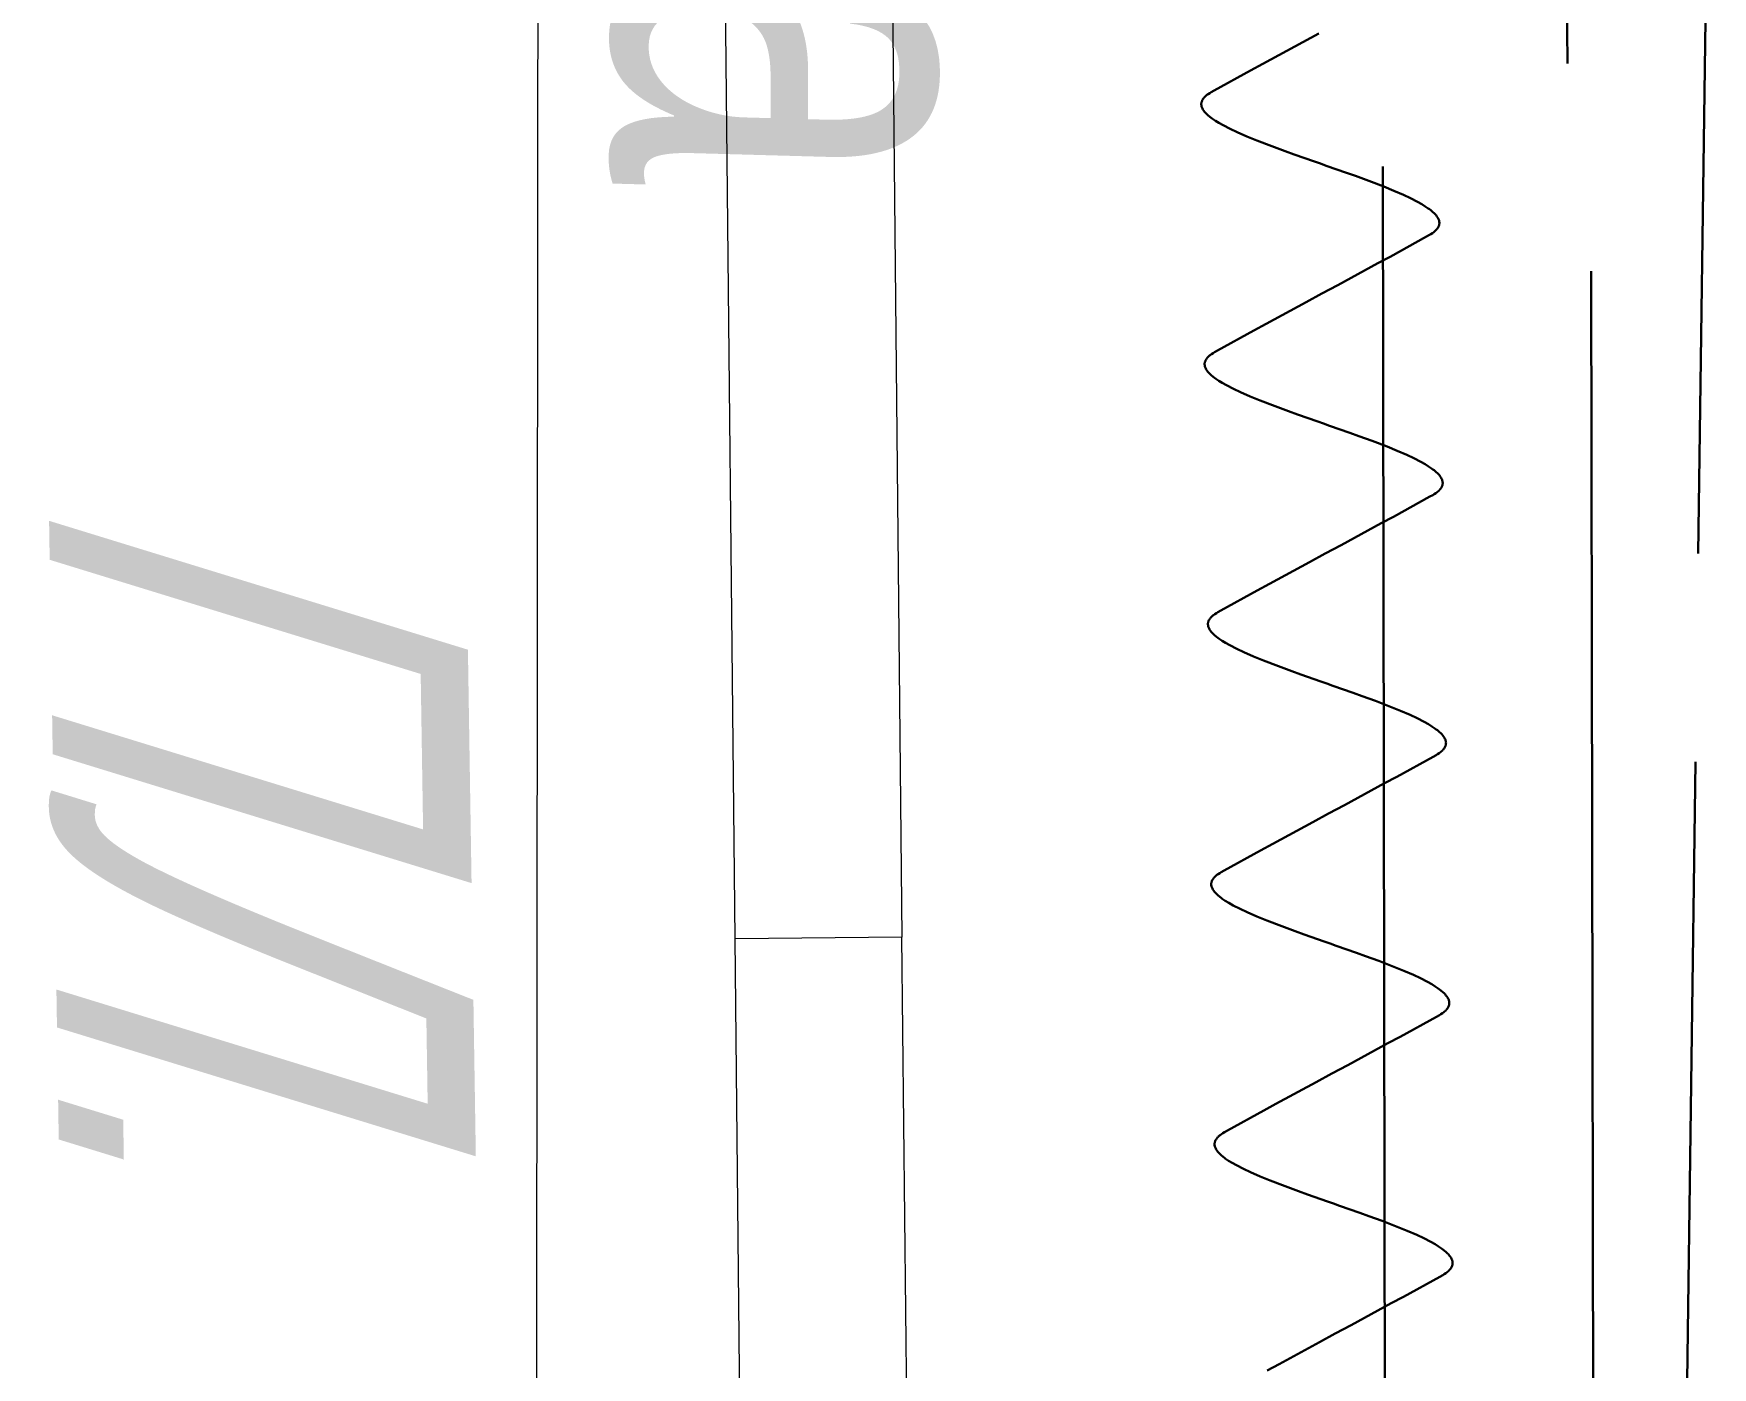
# Model space of a CAD drawing. Extents: x 10098 to 11902, y 8648 to 10202.
# Drawn here: x 11779.195 to 11783.223, y 8796.337 to 8799.538 of the extents above; entities that cross this region are included whole.
import ezdxf

# ---------------------------------------------------------------- set-up
doc = ezdxf.new("R2010")
doc.units = 0
for name, color, linetype in [('20_Строения', 7, 'Continuous'), ('23_Ограждения', 7, 'Continuous'), ('52_Топонимика', 7, 'Continuous')]:
    doc.layers.add(name, color=color, linetype=linetype)
doc.layers.add('7_Электрокабели', color=1, linetype='Continuous', lineweight=30)
doc.styles.add('mggt', font='russian_1251.shx', dxfattribs={"width": 0.75, "oblique": 18, "height": 1})

msp = doc.modelspace()

# ---------------------------------------------------------------- linework, layer by layer
at = {"layer": '20_Строения', "color": 8, "linetype": 'Continuous', "lineweight": 15}
msp.add_lwpolyline([(11780.4008, 8794.619), (11780.4055, 8799.919), (11779.1478, 8799.919)], dxfattribs=at)
at = {"layer": '23_Ограждения', "color": 8, "linetype": 'Continuous', "lineweight": 15}
for p, q in [((11780.878, 8797.366), (11780.838, 8801.365)), ((11781.238, 8801.369), (11781.278, 8797.37)), ((11781.278, 8797.37), (11780.878, 8797.366)), ((11781.299, 8795.37), (11781.278, 8797.37)), ((11780.899, 8795.366), (11780.878, 8797.366))]:
    msp.add_line(p, q, dxfattribs=at)
at = {"layer": '7_Электрокабели', "color": 8, "linetype": 'Continuous', "lineweight": 30}
for p, q in [((11782.8393, 8803.1074), (11782.8755, 8799.4661)), ((11783.1889, 8798.2904), (11783.223, 8800.831)), ((11782.144, 8799.4651), (11782.2405, 8799.5175)), ((11782.2405, 8799.5175), (11782.2783, 8799.5379)), ((11782.1149, 8799.4495), (11782.144, 8799.4651)), ((11782.0277, 8799.4014), (11782.1149, 8799.4495)), ((11782.0002, 8799.3802), (11782.001, 8799.3814)), ((11782.001, 8799.3814), (11782.0017, 8799.3823)), ((11782.0017, 8799.3823), (11782.0027, 8799.3835)), ((11782.0027, 8799.3835), (11782.0038, 8799.3849)), ((11782.0038, 8799.3849), (11782.0049, 8799.386)), ((11782.0049, 8799.386), (11782.0059, 8799.387)), ((11782.0059, 8799.387), (11782.0084, 8799.3892)), ((11782.0084, 8799.3892), (11782.0102, 8799.3906)), ((11782.0102, 8799.3906), (11782.013, 8799.3927)), ((11782.013, 8799.3927), (11782.0169, 8799.3952)), ((11782.0169, 8799.3952), (11782.0206, 8799.3974)), ((11782.0206, 8799.3974), (11782.0277, 8799.4014)), ((11781.9967, 8799.37), (11781.9968, 8799.3708)), ((11781.9967, 8799.368), (11781.9967, 8799.37)), ((11781.9968, 8799.3662), (11781.9967, 8799.368)), ((11781.9968, 8799.3708), (11781.9969, 8799.372)), ((11781.9972, 8799.3641), (11781.9968, 8799.3662)), ((11781.9969, 8799.372), (11781.9972, 8799.373)), ((11781.9972, 8799.373), (11781.9975, 8799.3741)), ((11781.9975, 8799.3628), (11781.9972, 8799.3641)), ((11781.9975, 8799.3741), (11781.9979, 8799.3753)), ((11781.998, 8799.3612), (11781.9975, 8799.3628)), ((11781.9979, 8799.3753), (11781.9984, 8799.3768)), ((11781.9986, 8799.3597), (11781.998, 8799.3612)), ((11781.9984, 8799.3768), (11781.9991, 8799.3783)), ((11781.9993, 8799.3582), (11781.9986, 8799.3597)), ((11781.9991, 8799.3783), (11782.0002, 8799.3802)), ((11782.0005, 8799.356), (11781.9993, 8799.3582)), ((11782.0026, 8799.3527), (11782.0005, 8799.356)), ((11782.0047, 8799.3502), (11782.0026, 8799.3527)), ((11782.0069, 8799.3475), (11782.0047, 8799.3502)), ((11782.0092, 8799.3452), (11782.0069, 8799.3475)), ((11782.0122, 8799.3423), (11782.0092, 8799.3452)), ((11782.0173, 8799.3381), (11782.0122, 8799.3423)), ((11782.0202, 8799.3358), (11782.0173, 8799.3381)), ((11782.0232, 8799.3336), (11782.0202, 8799.3358)), ((11782.0305, 8799.3287), (11782.0232, 8799.3336)), ((11782.0389, 8799.3235), (11782.0305, 8799.3287)), ((11782.049, 8799.3179), (11782.0389, 8799.3235)), ((11782.0659, 8799.3091), (11782.049, 8799.3179)), ((11782.0827, 8799.3012), (11782.0659, 8799.3091)), ((11782.106, 8799.2912), (11782.0827, 8799.3012)), ((11782.1301, 8799.2814), (11782.106, 8799.2912)), ((11782.1658, 8799.2677), (11782.1301, 8799.2814)), ((11782.1981, 8799.2558), (11782.1658, 8799.2677)), ((11782.2196, 8799.2481), (11782.1981, 8799.2558)), ((11782.2679, 8799.231), (11782.2196, 8799.2481)), ((11782.2823, 8799.226), (11782.2679, 8799.231)), ((11782.2823, 8799.226), (11782.2966, 8799.2209)), ((11782.2966, 8799.2209), (11782.3449, 8799.2039)), ((11782.3449, 8799.2039), (11782.3664, 8799.1962)), ((11782.3664, 8799.1962), (11782.3988, 8799.1843)), ((11782.3988, 8799.1843), (11782.4344, 8799.1706)), ((11782.4319, 8799.2193), (11782.4381, 8795.6564)), ((11782.4344, 8799.1706), (11782.4586, 8799.1608)), ((11782.4586, 8799.1608), (11782.4818, 8799.1508)), ((11782.4818, 8799.1508), (11782.4986, 8799.1429)), ((11782.4986, 8799.1429), (11782.5155, 8799.1341)), ((11782.5155, 8799.1341), (11782.5257, 8799.1284)), ((11782.5257, 8799.1284), (11782.5341, 8799.1233)), ((11782.5341, 8799.1233), (11782.5413, 8799.1184)), ((11782.5413, 8799.1184), (11782.5443, 8799.1162)), ((11782.5443, 8799.1162), (11782.5473, 8799.1139)), ((11782.5473, 8799.1139), (11782.5523, 8799.1096)), ((11782.5523, 8799.1096), (11782.5554, 8799.1067)), ((11782.5554, 8799.1067), (11782.5576, 8799.1044)), ((11782.5576, 8799.1044), (11782.5599, 8799.1018)), ((11782.5599, 8799.1018), (11782.5619, 8799.0992)), ((11782.5619, 8799.0992), (11782.564, 8799.096)), ((11782.5515, 8799.0593), (11782.5476, 8799.0567)), ((11782.5544, 8799.0614), (11782.5515, 8799.0593)), ((11782.5561, 8799.0628), (11782.5544, 8799.0614)), ((11782.5586, 8799.065), (11782.5561, 8799.0628)), ((11782.5596, 8799.066), (11782.5586, 8799.065)), ((11782.5607, 8799.0671), (11782.5596, 8799.066)), ((11782.5619, 8799.0684), (11782.5607, 8799.0671)), ((11782.5628, 8799.0696), (11782.5619, 8799.0684)), ((11782.5635, 8799.0706), (11782.5628, 8799.0696)), ((11782.5643, 8799.0718), (11782.5635, 8799.0706)), ((11782.564, 8799.096), (11782.5652, 8799.0938)), ((11782.5654, 8799.0737), (11782.5643, 8799.0718)), ((11782.5652, 8799.0938), (11782.5659, 8799.0923)), ((11782.5661, 8799.0752), (11782.5654, 8799.0737)), ((11782.5659, 8799.0923), (11782.5665, 8799.0908)), ((11782.5667, 8799.0766), (11782.5661, 8799.0752)), ((11782.5665, 8799.0908), (11782.567, 8799.0892)), ((11782.5671, 8799.0778), (11782.5667, 8799.0766)), ((11782.567, 8799.0892), (11782.5673, 8799.0879)), ((11782.5673, 8799.079), (11782.5671, 8799.0778)), ((11782.5673, 8799.0879), (11782.5677, 8799.0858)), ((11782.5676, 8799.08), (11782.5673, 8799.079)), ((11782.5677, 8799.0812), (11782.5676, 8799.08)), ((11782.5677, 8799.0858), (11782.5678, 8799.084)), ((11782.5678, 8799.082), (11782.5677, 8799.0812)), ((11782.5678, 8799.084), (11782.5678, 8799.082)), ((11782.5368, 8799.0506), (11782.4496, 8799.0025)), ((11782.544, 8799.0546), (11782.5368, 8799.0506)), ((11782.5476, 8799.0567), (11782.544, 8799.0546)), ((11782.4205, 8798.9869), (11782.324, 8798.9345)), ((11782.4496, 8799.0025), (11782.4205, 8798.9869)), ((11782.9324, 8798.9675), (11782.9387, 8795.3036)), ((11782.2485, 8798.8936), (11782.2862, 8798.914)), ((11782.324, 8798.9345), (11782.2862, 8798.914)), ((11782.152, 8798.8411), (11782.2485, 8798.8936)), ((11782.0357, 8798.7774), (11782.1229, 8798.8256)), ((11782.1229, 8798.8256), (11782.152, 8798.8411)), ((11782.0285, 8798.7734), (11782.0357, 8798.7774)), ((11782.0046, 8798.7441), (11782.0047, 8798.7461)), ((11782.0048, 8798.7422), (11782.0046, 8798.7441)), ((11782.0047, 8798.7468), (11782.0049, 8798.748)), ((11782.0047, 8798.7461), (11782.0047, 8798.7468)), ((11782.0051, 8798.7402), (11782.0048, 8798.7422)), ((11782.0049, 8798.748), (11782.0051, 8798.7491)), ((11782.0051, 8798.7491), (11782.0054, 8798.7502)), ((11782.0055, 8798.7389), (11782.0051, 8798.7402)), ((11782.0054, 8798.7502), (11782.0058, 8798.7514)), ((11782.006, 8798.7372), (11782.0055, 8798.7389)), ((11782.0058, 8798.7514), (11782.0064, 8798.7528)), ((11782.0066, 8798.7357), (11782.006, 8798.7372)), ((11782.0064, 8798.7528), (11782.0071, 8798.7543)), ((11782.0071, 8798.7543), (11782.0082, 8798.7562)), ((11782.0082, 8798.7562), (11782.009, 8798.7575)), ((11782.009, 8798.7575), (11782.0097, 8798.7584)), ((11782.0097, 8798.7584), (11782.0106, 8798.7596)), ((11782.0106, 8798.7596), (11782.0118, 8798.7609)), ((11782.0118, 8798.7609), (11782.0129, 8798.762)), ((11782.0129, 8798.762), (11782.0139, 8798.763)), ((11782.0139, 8798.763), (11782.0164, 8798.7652)), ((11782.0164, 8798.7652), (11782.0181, 8798.7666)), ((11782.0181, 8798.7666), (11782.021, 8798.7688)), ((11782.021, 8798.7688), (11782.0249, 8798.7713)), ((11782.0249, 8798.7713), (11782.0285, 8798.7734)), ((11782.0073, 8798.7343), (11782.0066, 8798.7357)), ((11782.0085, 8798.7321), (11782.0073, 8798.7343)), ((11782.0106, 8798.7288), (11782.0085, 8798.7321)), ((11782.0126, 8798.7262), (11782.0106, 8798.7288)), ((11782.0149, 8798.7236), (11782.0126, 8798.7262)), ((11782.0171, 8798.7213), (11782.0149, 8798.7236)), ((11782.0201, 8798.7184), (11782.0171, 8798.7213)), ((11782.0252, 8798.7141), (11782.0201, 8798.7184)), ((11782.0282, 8798.7118), (11782.0252, 8798.7141)), ((11782.0312, 8798.7097), (11782.0282, 8798.7118)), ((11782.0384, 8798.7048), (11782.0312, 8798.7097)), ((11782.0468, 8798.6996), (11782.0384, 8798.7048)), ((11782.057, 8798.6939), (11782.0468, 8798.6996)), ((11782.0738, 8798.6852), (11782.057, 8798.6939)), ((11782.0906, 8798.6773), (11782.0738, 8798.6852)), ((11782.1139, 8798.6672), (11782.0906, 8798.6773)), ((11782.1381, 8798.6574), (11782.1139, 8798.6672)), ((11782.1737, 8798.6437), (11782.1381, 8798.6574)), ((11782.2061, 8798.6319), (11782.1737, 8798.6437)), ((11782.2276, 8798.6241), (11782.2061, 8798.6319)), ((11782.2759, 8798.6071), (11782.2276, 8798.6241)), ((11782.2902, 8798.602), (11782.2759, 8798.6071)), ((11782.2902, 8798.602), (11782.3046, 8798.597)), ((11782.3046, 8798.597), (11782.3529, 8798.5799)), ((11782.3529, 8798.5799), (11782.3744, 8798.5722)), ((11782.3744, 8798.5722), (11782.4067, 8798.5604)), ((11782.4067, 8798.5604), (11782.4424, 8798.5467)), ((11782.4424, 8798.5467), (11782.4665, 8798.5369)), ((11782.4665, 8798.5369), (11782.4898, 8798.5268)), ((11782.4898, 8798.5268), (11782.5066, 8798.5189)), ((11782.5066, 8798.5189), (11782.5234, 8798.5102)), ((11782.5234, 8798.5102), (11782.5336, 8798.5045)), ((11782.5336, 8798.5045), (11782.542, 8798.4993)), ((11782.542, 8798.4993), (11782.5492, 8798.4944)), ((11782.5492, 8798.4944), (11782.5522, 8798.4922)), ((11782.5522, 8798.4922), (11782.5552, 8798.4899)), ((11782.5552, 8798.4899), (11782.5603, 8798.4857)), ((11782.5603, 8798.4857), (11782.5633, 8798.4828)), ((11782.5633, 8798.4828), (11782.5656, 8798.4805)), ((11782.5656, 8798.4805), (11782.5678, 8798.4779)), ((11782.5678, 8798.4779), (11782.5699, 8798.4753)), ((11782.5699, 8798.4753), (11782.572, 8798.472)), ((11782.572, 8798.472), (11782.5732, 8798.4698)), ((11782.5732, 8798.4698), (11782.5739, 8798.4684)), ((11782.5739, 8798.4684), (11782.5744, 8798.4668)), ((11782.5744, 8798.4668), (11782.5749, 8798.4652)), ((11782.5749, 8798.4652), (11782.5753, 8798.4639)), ((11782.5753, 8798.455), (11782.575, 8798.4539)), ((11782.5753, 8798.4639), (11782.5756, 8798.4618)), ((11782.5755, 8798.4561), (11782.5753, 8798.455)), ((11782.5757, 8798.4573), (11782.5755, 8798.4561)), ((11782.5756, 8798.4618), (11782.5758, 8798.46)), ((11782.5758, 8798.458), (11782.5757, 8798.4573)), ((11782.5758, 8798.46), (11782.5758, 8798.458)), ((11782.5447, 8798.4267), (11782.4576, 8798.3785)), ((11782.5519, 8798.4306), (11782.5447, 8798.4267)), ((11782.5556, 8798.4328), (11782.5519, 8798.4306)), ((11782.5595, 8798.4353), (11782.5556, 8798.4328)), ((11782.5623, 8798.4374), (11782.5595, 8798.4353)), ((11782.5641, 8798.4389), (11782.5623, 8798.4374)), ((11782.5666, 8798.441), (11782.5641, 8798.4389)), ((11782.5676, 8798.442), (11782.5666, 8798.441)), ((11782.5687, 8798.4431), (11782.5676, 8798.442)), ((11782.5698, 8798.4445), (11782.5687, 8798.4431)), ((11782.5708, 8798.4457), (11782.5698, 8798.4445)), ((11782.5715, 8798.4466), (11782.5708, 8798.4457)), ((11782.5723, 8798.4479), (11782.5715, 8798.4466)), ((11782.5734, 8798.4497), (11782.5723, 8798.4479)), ((11782.5741, 8798.4513), (11782.5734, 8798.4497)), ((11782.5746, 8798.4527), (11782.5741, 8798.4513)), ((11782.575, 8798.4539), (11782.5746, 8798.4527)), ((11782.4576, 8798.3785), (11782.4285, 8798.3629)), ((11782.4285, 8798.3629), (11782.332, 8798.3105)), ((11782.332, 8798.3105), (11782.2942, 8798.2901)), ((11782.1599, 8798.2172), (11782.2564, 8798.2696)), ((11782.2564, 8798.2696), (11782.2942, 8798.29)), ((11782.1308, 8798.2016), (11782.1599, 8798.2172)), ((11782.0437, 8798.1535), (11782.1308, 8798.2016)), ((11782.015, 8798.1304), (11782.0161, 8798.1323)), ((11782.0161, 8798.1323), (11782.0169, 8798.1335)), ((11782.0169, 8798.1335), (11782.0176, 8798.1344)), ((11782.0176, 8798.1344), (11782.0186, 8798.1356)), ((11782.0186, 8798.1356), (11782.0197, 8798.137)), ((11782.0197, 8798.137), (11782.0208, 8798.1381)), ((11782.0208, 8798.1381), (11782.0218, 8798.1391)), ((11782.0218, 8798.1391), (11782.0243, 8798.1413)), ((11782.0243, 8798.1413), (11782.0261, 8798.1427)), ((11782.0261, 8798.1427), (11782.0289, 8798.1448)), ((11782.0289, 8798.1448), (11782.0328, 8798.1473)), ((11782.0328, 8798.1473), (11782.0365, 8798.1495)), ((11782.0365, 8798.1495), (11782.0437, 8798.1535)), ((11782.0126, 8798.1221), (11782.0127, 8798.1229)), ((11782.0126, 8798.1201), (11782.0126, 8798.1221)), ((11782.0128, 8798.1183), (11782.0126, 8798.1201)), ((11782.0127, 8798.1229), (11782.0129, 8798.1241)), ((11782.0131, 8798.1162), (11782.0128, 8798.1183)), ((11782.0129, 8798.1241), (11782.0131, 8798.1251)), ((11782.0131, 8798.1251), (11782.0134, 8798.1262)), ((11782.0135, 8798.1149), (11782.0131, 8798.1162)), ((11782.0134, 8798.1262), (11782.0138, 8798.1274)), ((11782.014, 8798.1133), (11782.0135, 8798.1149)), ((11782.0138, 8798.1274), (11782.0143, 8798.1289)), ((11782.0145, 8798.1118), (11782.014, 8798.1133)), ((11782.0143, 8798.1289), (11782.015, 8798.1304)), ((11782.0152, 8798.1103), (11782.0145, 8798.1118)), ((11782.0164, 8798.1081), (11782.0152, 8798.1103)), ((11782.0185, 8798.1048), (11782.0164, 8798.1081)), ((11782.0206, 8798.1023), (11782.0185, 8798.1048)), ((11782.0228, 8798.0996), (11782.0206, 8798.1023)), ((11782.0251, 8798.0973), (11782.0228, 8798.0996)), ((11782.0281, 8798.0944), (11782.0251, 8798.0973)), ((11782.0332, 8798.0902), (11782.0281, 8798.0944)), ((11782.0362, 8798.0879), (11782.0332, 8798.0902)), ((11782.0392, 8798.0857), (11782.0362, 8798.0879)), ((11782.0464, 8798.0808), (11782.0392, 8798.0857)), ((11782.0548, 8798.0757), (11782.0464, 8798.0808)), ((11782.065, 8798.07), (11782.0548, 8798.0757)), ((11782.0818, 8798.0612), (11782.065, 8798.07)), ((11782.0986, 8798.0533), (11782.0818, 8798.0612)), ((11782.1219, 8798.0433), (11782.0986, 8798.0533)), ((11782.146, 8798.0335), (11782.1219, 8798.0433)), ((11782.1817, 8798.0198), (11782.146, 8798.0335)), ((11782.214, 8798.0079), (11782.1817, 8798.0198)), ((11782.2355, 8798.0002), (11782.214, 8798.0079)), ((11782.2838, 8797.9831), (11782.2355, 8798.0002)), ((11782.2982, 8797.9781), (11782.2838, 8797.9831)), ((11782.2982, 8797.9781), (11782.3125, 8797.973)), ((11782.3125, 8797.973), (11782.3608, 8797.956)), ((11782.3608, 8797.956), (11782.3823, 8797.9483)), ((11782.3823, 8797.9483), (11782.4147, 8797.9364)), ((11782.4147, 8797.9364), (11782.4503, 8797.9227)), ((11782.4503, 8797.9227), (11782.4745, 8797.9129)), ((11782.4745, 8797.9129), (11782.4978, 8797.9029)), ((11782.4978, 8797.9029), (11782.5146, 8797.895)), ((11782.5146, 8797.895), (11782.5314, 8797.8862)), ((11782.5314, 8797.8862), (11782.5416, 8797.8805)), ((11782.5416, 8797.8805), (11782.55, 8797.8754)), ((11782.55, 8797.8754), (11782.5572, 8797.8705)), ((11782.5572, 8797.8705), (11782.5602, 8797.8683)), ((11782.5602, 8797.8683), (11782.5632, 8797.866)), ((11782.5632, 8797.866), (11782.5683, 8797.8617)), ((11782.5683, 8797.8617), (11782.5713, 8797.8588)), ((11782.5713, 8797.8588), (11782.5735, 8797.8565)), ((11782.5735, 8797.8565), (11782.5758, 8797.8539)), ((11782.5758, 8797.8539), (11782.5778, 8797.8513)), ((11782.5778, 8797.8513), (11782.5799, 8797.8481)), ((11782.5674, 8797.8114), (11782.5635, 8797.8088)), ((11782.5703, 8797.8135), (11782.5674, 8797.8114)), ((11782.572, 8797.8149), (11782.5703, 8797.8135)), ((11782.5745, 8797.8171), (11782.572, 8797.8149)), ((11782.5755, 8797.8181), (11782.5745, 8797.8171)), ((11782.5766, 8797.8192), (11782.5755, 8797.8181)), ((11782.5778, 8797.8205), (11782.5766, 8797.8192)), ((11782.5787, 8797.8217), (11782.5778, 8797.8205)), ((11782.5794, 8797.8227), (11782.5787, 8797.8217)), ((11782.5802, 8797.8239), (11782.5794, 8797.8227)), ((11782.5799, 8797.8481), (11782.5811, 8797.8459)), ((11782.5813, 8797.8258), (11782.5802, 8797.8239)), ((11782.5811, 8797.8459), (11782.5818, 8797.8444)), ((11782.582, 8797.8273), (11782.5813, 8797.8258)), ((11782.5818, 8797.8444), (11782.5824, 8797.8429)), ((11782.5826, 8797.8287), (11782.582, 8797.8273)), ((11782.5824, 8797.8429), (11782.5829, 8797.8413)), ((11782.583, 8797.8299), (11782.5826, 8797.8287)), ((11782.5829, 8797.8413), (11782.5833, 8797.84)), ((11782.5833, 8797.8311), (11782.583, 8797.8299)), ((11782.5833, 8797.84), (11782.5836, 8797.8379)), ((11782.5835, 8797.8321), (11782.5833, 8797.8311)), ((11782.5837, 8797.8333), (11782.5835, 8797.8321)), ((11782.5836, 8797.8379), (11782.5838, 8797.8361)), ((11782.5838, 8797.8361), (11782.5837, 8797.8341)), ((11782.5837, 8797.8341), (11782.5837, 8797.8333)), ((11782.5527, 8797.8027), (11782.4655, 8797.7546)), ((11782.5599, 8797.8067), (11782.5527, 8797.8027)), ((11782.5635, 8797.8088), (11782.5599, 8797.8067)), ((11783.1261, 8793.6054), (11783.1822, 8797.7904)), ((11782.4365, 8797.739), (11782.3399, 8797.6866)), ((11782.4655, 8797.7546), (11782.4365, 8797.739)), ((11782.2644, 8797.6457), (11782.3022, 8797.6661)), ((11782.3399, 8797.6866), (11782.3022, 8797.6661)), ((11782.1679, 8797.5932), (11782.2644, 8797.6457)), ((11782.0516, 8797.5295), (11782.1388, 8797.5777)), ((11782.1388, 8797.5777), (11782.1679, 8797.5932)), ((11782.0444, 8797.5256), (11782.0516, 8797.5295)), ((11782.0206, 8797.4982), (11782.0207, 8797.4989)), ((11782.0206, 8797.4962), (11782.0206, 8797.4982)), ((11782.0207, 8797.4943), (11782.0206, 8797.4962)), ((11782.0207, 8797.4989), (11782.0208, 8797.5001)), ((11782.0211, 8797.4923), (11782.0207, 8797.4943)), ((11782.0208, 8797.5001), (11782.0211, 8797.5012)), ((11782.0211, 8797.5012), (11782.0213, 8797.5023)), ((11782.0214, 8797.491), (11782.0211, 8797.4923)), ((11782.0213, 8797.5023), (11782.0217, 8797.5035)), ((11782.0219, 8797.4894), (11782.0214, 8797.491)), ((11782.0217, 8797.5035), (11782.0223, 8797.5049)), ((11782.0225, 8797.4878), (11782.0219, 8797.4894)), ((11782.0223, 8797.5049), (11782.023, 8797.5064)), ((11782.0232, 8797.4864), (11782.0225, 8797.4878)), ((11782.023, 8797.5064), (11782.0241, 8797.5083)), ((11782.0241, 8797.5083), (11782.0249, 8797.5096)), ((11782.0249, 8797.5096), (11782.0256, 8797.5105)), ((11782.0256, 8797.5105), (11782.0265, 8797.5117)), ((11782.0265, 8797.5117), (11782.0277, 8797.513)), ((11782.0277, 8797.513), (11782.0288, 8797.5141)), ((11782.0288, 8797.5141), (11782.0298, 8797.5151)), ((11782.0298, 8797.5151), (11782.0323, 8797.5173)), ((11782.0323, 8797.5173), (11782.034, 8797.5188)), ((11782.034, 8797.5188), (11782.0369, 8797.5209)), ((11782.0369, 8797.5209), (11782.0408, 8797.5234)), ((11782.0408, 8797.5234), (11782.0444, 8797.5256)), ((11782.0244, 8797.4842), (11782.0232, 8797.4864)), ((11782.0265, 8797.4809), (11782.0244, 8797.4842)), ((11782.0285, 8797.4783), (11782.0265, 8797.4809)), ((11782.0308, 8797.4757), (11782.0285, 8797.4783)), ((11782.033, 8797.4734), (11782.0308, 8797.4757)), ((11782.0361, 8797.4705), (11782.033, 8797.4734)), ((11782.0411, 8797.4662), (11782.0361, 8797.4705)), ((11782.0441, 8797.4639), (11782.0411, 8797.4662)), ((11782.0471, 8797.4618), (11782.0441, 8797.4639)), ((11782.0543, 8797.4569), (11782.0471, 8797.4618)), ((11782.0627, 8797.4517), (11782.0543, 8797.4569)), ((11782.0729, 8797.446), (11782.0627, 8797.4517)), ((11782.0898, 8797.4373), (11782.0729, 8797.446)), ((11782.1066, 8797.4294), (11782.0898, 8797.4373)), ((11782.1298, 8797.4193), (11782.1066, 8797.4294)), ((11782.154, 8797.4095), (11782.1298, 8797.4193)), ((11782.1896, 8797.3958), (11782.154, 8797.4095)), ((11782.222, 8797.384), (11782.1896, 8797.3958)), ((11782.2435, 8797.3762), (11782.222, 8797.384)), ((11782.2918, 8797.3592), (11782.2435, 8797.3762)), ((11782.3061, 8797.3541), (11782.2918, 8797.3592)), ((11782.3061, 8797.3541), (11782.3205, 8797.3491)), ((11782.3205, 8797.3491), (11782.3688, 8797.332)), ((11782.3688, 8797.332), (11782.3903, 8797.3243)), ((11782.3903, 8797.3243), (11782.4226, 8797.3125)), ((11782.4226, 8797.3125), (11782.4583, 8797.2988)), ((11782.4583, 8797.2988), (11782.4824, 8797.289)), ((11782.4824, 8797.289), (11782.5057, 8797.2789)), ((11782.5057, 8797.2789), (11782.5225, 8797.271)), ((11782.5225, 8797.271), (11782.5394, 8797.2623)), ((11782.5394, 8797.2623), (11782.5495, 8797.2566)), ((11782.5495, 8797.2566), (11782.5579, 8797.2514)), ((11782.5579, 8797.2514), (11782.5652, 8797.2465)), ((11782.5652, 8797.2465), (11782.5682, 8797.2443)), ((11782.5682, 8797.2443), (11782.5711, 8797.242)), ((11782.5711, 8797.242), (11782.5762, 8797.2378)), ((11782.5762, 8797.2378), (11782.5792, 8797.2349)), ((11782.5792, 8797.2349), (11782.5815, 8797.2326)), ((11782.5815, 8797.2326), (11782.5837, 8797.23)), ((11782.5837, 8797.23), (11782.5858, 8797.2274)), ((11782.5858, 8797.2274), (11782.5879, 8797.2241)), ((11782.5879, 8797.2241), (11782.5891, 8797.2219)), ((11782.5891, 8797.2219), (11782.5898, 8797.2205)), ((11782.5898, 8797.2205), (11782.5904, 8797.2189)), ((11782.5904, 8797.2189), (11782.5909, 8797.2173)), ((11782.5909, 8797.206), (11782.5905, 8797.2048)), ((11782.5909, 8797.2173), (11782.5912, 8797.216)), ((11782.5912, 8797.2071), (11782.5909, 8797.206)), ((11782.5912, 8797.216), (11782.5916, 8797.2139)), ((11782.5915, 8797.2082), (11782.5912, 8797.2071)), ((11782.5916, 8797.2094), (11782.5915, 8797.2082)), ((11782.5916, 8797.2139), (11782.5917, 8797.2121)), ((11782.5917, 8797.2101), (11782.5916, 8797.2094)), ((11782.5917, 8797.2121), (11782.5917, 8797.2101)), ((11782.5607, 8797.1788), (11782.4735, 8797.1306)), ((11782.5678, 8797.1827), (11782.5607, 8797.1788)), ((11782.5715, 8797.1849), (11782.5678, 8797.1827)), ((11782.5754, 8797.1874), (11782.5715, 8797.1849)), ((11782.5782, 8797.1895), (11782.5754, 8797.1874)), ((11782.58, 8797.191), (11782.5782, 8797.1895)), ((11782.5825, 8797.1931), (11782.58, 8797.191)), ((11782.5835, 8797.1941), (11782.5825, 8797.1931)), ((11782.5846, 8797.1952), (11782.5835, 8797.1941)), ((11782.5857, 8797.1966), (11782.5846, 8797.1952)), ((11782.5867, 8797.1978), (11782.5857, 8797.1966)), ((11782.5874, 8797.1987), (11782.5867, 8797.1978)), ((11782.5882, 8797.2), (11782.5874, 8797.1987)), ((11782.5893, 8797.2018), (11782.5882, 8797.2)), ((11782.59, 8797.2034), (11782.5893, 8797.2018)), ((11782.5905, 8797.2048), (11782.59, 8797.2034)), ((11782.4735, 8797.1306), (11782.4444, 8797.115)), ((11782.4444, 8797.115), (11782.3479, 8797.0626)), ((11782.3479, 8797.0626), (11782.3101, 8797.0422)), ((11782.1758, 8796.9693), (11782.2723, 8797.0217)), ((11782.2723, 8797.0217), (11782.3101, 8797.0422)), ((11782.1467, 8796.9537), (11782.1758, 8796.9693)), ((11782.0596, 8796.9056), (11782.1467, 8796.9537)), ((11782.031, 8796.8825), (11782.032, 8796.8844)), ((11782.032, 8796.8844), (11782.0329, 8796.8856)), ((11782.0329, 8796.8856), (11782.0336, 8796.8865)), ((11782.0336, 8796.8865), (11782.0345, 8796.8877)), ((11782.0345, 8796.8877), (11782.0357, 8796.8891)), ((11782.0357, 8796.8891), (11782.0367, 8796.8902)), ((11782.0367, 8796.8902), (11782.0377, 8796.8912)), ((11782.0377, 8796.8912), (11782.0402, 8796.8934)), ((11782.0402, 8796.8934), (11782.042, 8796.8948)), ((11782.042, 8796.8948), (11782.0449, 8796.8969)), ((11782.0449, 8796.8969), (11782.0487, 8796.8995)), ((11782.0487, 8796.8995), (11782.0524, 8796.9016)), ((11782.0524, 8796.9016), (11782.0596, 8796.9056)), ((11782.0285, 8796.8722), (11782.0286, 8796.8742)), ((11782.0287, 8796.8704), (11782.0285, 8796.8722)), ((11782.0286, 8796.875), (11782.0288, 8796.8762)), ((11782.0286, 8796.8742), (11782.0286, 8796.875)), ((11782.029, 8796.8683), (11782.0287, 8796.8704)), ((11782.0288, 8796.8762), (11782.029, 8796.8772)), ((11782.029, 8796.8772), (11782.0293, 8796.8783)), ((11782.0294, 8796.867), (11782.029, 8796.8683)), ((11782.0293, 8796.8783), (11782.0297, 8796.8795)), ((11782.0299, 8796.8654), (11782.0294, 8796.867)), ((11782.0297, 8796.8795), (11782.0302, 8796.881)), ((11782.0304, 8796.8639), (11782.0299, 8796.8654)), ((11782.0302, 8796.881), (11782.031, 8796.8825)), ((11782.0312, 8796.8624), (11782.0304, 8796.8639)), ((11782.0323, 8796.8602), (11782.0312, 8796.8624)), ((11782.0344, 8796.8569), (11782.0323, 8796.8602)), ((11782.0365, 8796.8544), (11782.0344, 8796.8569)), ((11782.0387, 8796.8517), (11782.0365, 8796.8544)), ((11782.041, 8796.8494), (11782.0387, 8796.8517)), ((11782.044, 8796.8465), (11782.041, 8796.8494)), ((11782.0491, 8796.8423), (11782.044, 8796.8465)), ((11782.0521, 8796.84), (11782.0491, 8796.8423)), ((11782.0551, 8796.8378), (11782.0521, 8796.84)), ((11782.0623, 8796.8329), (11782.0551, 8796.8378)), ((11782.0707, 8796.8278), (11782.0623, 8796.8329)), ((11782.0809, 8796.8221), (11782.0707, 8796.8278)), ((11782.0977, 8796.8133), (11782.0809, 8796.8221)), ((11782.1145, 8796.8054), (11782.0977, 8796.8133)), ((11782.1378, 8796.7954), (11782.1145, 8796.8054)), ((11782.1619, 8796.7856), (11782.1378, 8796.7954)), ((11782.1976, 8796.7719), (11782.1619, 8796.7856)), ((11782.2299, 8796.76), (11782.1976, 8796.7719)), ((11782.2514, 8796.7523), (11782.2299, 8796.76)), ((11782.2997, 8796.7352), (11782.2514, 8796.7523)), ((11782.3141, 8796.7302), (11782.2997, 8796.7352)), ((11782.3141, 8796.7302), (11782.3285, 8796.7251)), ((11782.3285, 8796.7251), (11782.3767, 8796.7081)), ((11782.3767, 8796.7081), (11782.3983, 8796.7004)), ((11782.3983, 8796.7004), (11782.4306, 8796.6885)), ((11782.4306, 8796.6885), (11782.4662, 8796.6748)), ((11782.4662, 8796.6748), (11782.4904, 8796.665)), ((11782.4904, 8796.665), (11782.5137, 8796.655)), ((11782.5137, 8796.655), (11782.5305, 8796.6471)), ((11782.5305, 8796.6471), (11782.5473, 8796.6383)), ((11782.5473, 8796.6383), (11782.5575, 8796.6326)), ((11782.5575, 8796.6326), (11782.5659, 8796.6275)), ((11782.5659, 8796.6275), (11782.5731, 8796.6226)), ((11782.5731, 8796.6226), (11782.5761, 8796.6204)), ((11782.5761, 8796.6204), (11782.5791, 8796.6181)), ((11782.5791, 8796.6181), (11782.5842, 8796.6138)), ((11782.5842, 8796.6138), (11782.5872, 8796.6109)), ((11782.5872, 8796.6109), (11782.5894, 8796.6086)), ((11782.5894, 8796.6086), (11782.5917, 8796.606)), ((11782.5917, 8796.606), (11782.5937, 8796.6034)), ((11782.5937, 8796.6034), (11782.5959, 8796.6002)), ((11782.5833, 8796.5635), (11782.5795, 8796.5609)), ((11782.5862, 8796.5656), (11782.5833, 8796.5635)), ((11782.588, 8796.567), (11782.5862, 8796.5656)), ((11782.5904, 8796.5692), (11782.588, 8796.567)), ((11782.5915, 8796.5702), (11782.5904, 8796.5692)), ((11782.5925, 8796.5713), (11782.5915, 8796.5702)), ((11782.5937, 8796.5726), (11782.5925, 8796.5713)), ((11782.5946, 8796.5738), (11782.5937, 8796.5726)), ((11782.5953, 8796.5748), (11782.5946, 8796.5738)), ((11782.5962, 8796.576), (11782.5953, 8796.5748)), ((11782.5959, 8796.6002), (11782.597, 8796.598)), ((11782.5972, 8796.5779), (11782.5962, 8796.576)), ((11782.597, 8796.598), (11782.5977, 8796.5965)), ((11782.598, 8796.5794), (11782.5972, 8796.5779)), ((11782.5977, 8796.5965), (11782.5983, 8796.595)), ((11782.5985, 8796.5808), (11782.598, 8796.5794)), ((11782.5983, 8796.595), (11782.5988, 8796.5934)), ((11782.5989, 8796.582), (11782.5985, 8796.5808)), ((11782.5988, 8796.5934), (11782.5992, 8796.5921)), ((11782.5992, 8796.5832), (11782.5989, 8796.582)), ((11782.5992, 8796.5921), (11782.5995, 8796.59)), ((11782.5994, 8796.5842), (11782.5992, 8796.5832)), ((11782.5996, 8796.5854), (11782.5994, 8796.5842)), ((11782.5995, 8796.59), (11782.5997, 8796.5882)), ((11782.5997, 8796.5882), (11782.5996, 8796.5862)), ((11782.5996, 8796.5862), (11782.5996, 8796.5854)), ((11782.5686, 8796.5548), (11782.4815, 8796.5067)), ((11782.5758, 8796.5588), (11782.5686, 8796.5548)), ((11782.5795, 8796.5609), (11782.5758, 8796.5588)), ((11782.4524, 8796.4911), (11782.3559, 8796.4387)), ((11782.4815, 8796.5067), (11782.4524, 8796.4911)), ((11782.2803, 8796.3978), (11782.3181, 8796.4182)), ((11782.3559, 8796.4387), (11782.3181, 8796.4182)), ((11782.1838, 8796.3453), (11782.2803, 8796.3978)), ((11782.1547, 8796.3298), (11782.1838, 8796.3453))]:
    msp.add_line(p, q, dxfattribs=at)

# ---------------------------------------------------------------- texts
at = {"layer": '52_Топонимика', "color": 8, "linetype": 'Continuous', "lineweight": 15, "style": 'mggt', "oblique": 18, "width": 0.75}
msp.add_text('ПЛ.', height=1, rotation=270.8943, dxfattribs=at).set_placement((11779.2308, 8798.45))
at = {"layer": '7_Электрокабели', "color": 8, "linetype": 'Continuous', "lineweight": 15, "style": 'mggt', "width": 0.75}
msp.add_text('4к.аб-та', height=1, rotation=268.406, dxfattribs=at).set_placement((11780.6844, 8802.9352))

doc.saveas('drawing.dxf')
